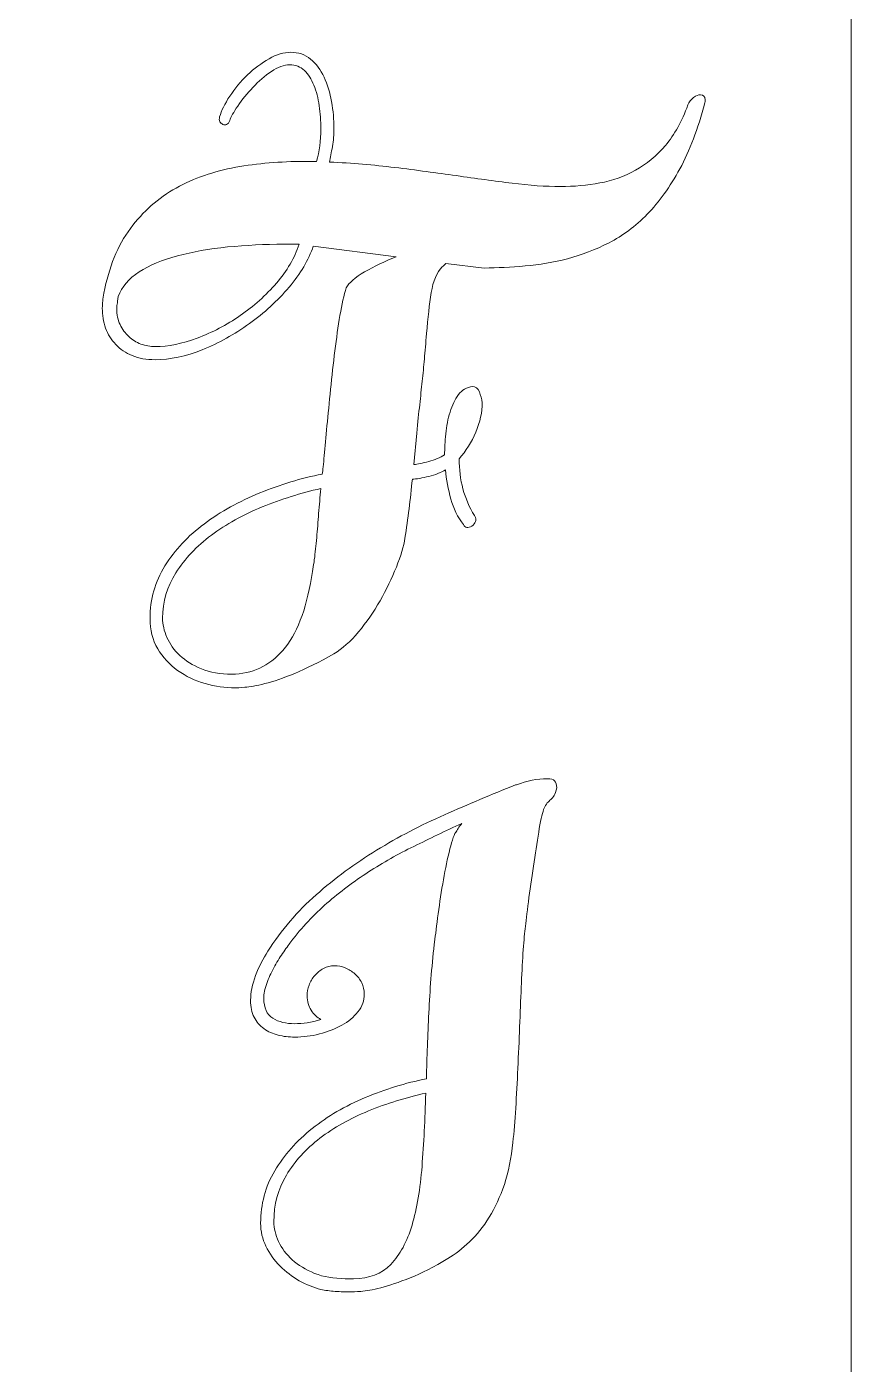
# Model space of a CAD drawing. Header units: millimetres. Extents: x -989 to 989, y -553 to 553.
# Drawn here: x 554.1 to 593.2, y 150.3 to 213.7 of the extents above; entities that cross this region are included whole.
import ezdxf

# ---------------------------------------------------------------- set-up
doc = ezdxf.new("R2010")
doc.units = ezdxf.units.MM
doc.header["$MEASUREMENT"] = 0
doc.layers.add('Camada 1', color=7, linetype='Continuous')

msp = doc.modelspace()

# ---------------------------------------------------------------- linework, layer by layer
at = {"layer": 'Camada 1', "color": 142, "lineweight": 20}
msp.add_lwpolyline([(395.4718, 33.5177), (593.2076, 33.5177), (593.2076, 414.1477), (395.4718, 414.1477), (395.4718, 33.5177)], close=True, dxfattribs=at)
at = {"layer": 'Camada 1', "color": 250, "lineweight": 9}
for points, knots in [([(574.8341, 190.1251), (574.5614, 190.4821), (574.3631, 190.8886), (574.2391, 191.3398), (574.2391, 191.3398), (574.1152, 191.796), (574.026, 192.257), (573.9764, 192.7281), (573.9764, 192.7281), (573.8772, 192.6636), (573.7632, 192.6041), (573.6244, 192.5496), (573.6244, 192.5496), (573.4905, 192.495), (573.3467, 192.4504), (573.198, 192.4107), (573.198, 192.4107), (573.0492, 192.376), (572.9005, 192.3413), (572.7617, 192.3165), (572.7617, 192.3165), (572.6179, 192.2918), (572.5038, 192.2818), (572.4146, 192.2818), (572.4146, 192.2818), (572.365, 191.8108), (572.3154, 191.3398), (572.2559, 190.8738), (572.2559, 190.8738), (572.2014, 190.4127), (572.137, 189.9516), (572.0626, 189.4905), (572.0626, 189.4905), (572.0031, 189.1087), (571.8643, 188.6476), (571.656, 188.1122), (571.656, 188.1122), (571.4428, 187.5817), (571.185, 187.0462), (570.8826, 186.5157), (570.8826, 186.5157), (570.5801, 185.9802), (570.238, 185.4894), (569.8612, 185.0382), (569.8612, 185.0382), (569.4795, 184.5821), (569.0927, 184.24), (568.6961, 184.002), (568.6961, 184.002), (568.002, 183.6053), (567.3822, 183.2979), (566.8418, 183.0748), (566.8418, 183.0748), (566.2964, 182.8517), (565.8254, 182.6881), (565.4288, 182.589), (565.4288, 182.589), (565.0321, 182.4898), (564.7148, 182.4303), (564.4818, 182.4154), (564.4818, 182.4154), (564.2438, 182.3956), (564.0901, 182.3857), (564.0158, 182.3857), (564.0158, 182.3857), (563.5447, 182.3857), (563.0737, 182.4551), (562.5928, 182.589), (562.5928, 182.589), (562.1168, 182.7278), (561.6855, 182.936), (561.2938, 183.2137), (561.2938, 183.2137), (560.9021, 183.4913), (560.5898, 183.8384), (560.3468, 184.2449), (560.3468, 184.2449), (560.1039, 184.6564), (559.9849, 185.1324), (559.9849, 185.6778), (559.9849, 185.6778), (559.9849, 186.5851), (560.2229, 187.4131), (560.6939, 188.1717), (560.6939, 188.1717), (561.1649, 188.9253), (561.7847, 189.5946), (562.5581, 190.1697), (562.5581, 190.1697), (563.3365, 190.7449), (564.2091, 191.2307), (565.1809, 191.6274), (565.1809, 191.6274), (566.1527, 192.024), (567.1443, 192.3265), (568.1458, 192.5248), (568.1458, 192.5248), (568.1706, 192.6983), (568.2053, 192.9859), (568.24, 193.3974), (568.24, 193.3974), (568.2796, 193.8039), (568.3193, 194.275), (568.3689, 194.8104), (568.3689, 194.8104), (568.4185, 195.3409), (568.478, 195.921), (568.5374, 196.5408), (568.5374, 196.5408), (568.6019, 197.1605), (568.6664, 197.7654), (568.7407, 198.3603), (568.7407, 198.3603), (568.8151, 198.9553), (568.8994, 199.5205), (568.9837, 200.0461), (568.9837, 200.0461), (569.0729, 200.5716), (569.1721, 201.0079), (569.2811, 201.355), (569.2811, 201.355), (569.4051, 201.593), (569.6976, 201.8458), (570.1538, 202.1086), (570.1538, 202.1086), (570.6149, 202.3763), (571.1107, 202.6143), (571.6412, 202.8275), (571.6412, 202.8275), (571.6412, 202.8275), (567.7194, 203.3283), (567.7194, 203.3283), (567.7194, 203.3283), (567.4963, 202.6738), (567.1145, 202.0243), (566.5691, 201.3798), (566.5691, 201.3798), (566.0237, 200.7352), (565.3941, 200.1601), (564.69, 199.6544), (564.69, 199.6544), (563.981, 199.1437), (563.2373, 198.7322), (562.4589, 198.4149), (562.4589, 198.4149), (561.6756, 198.1025), (560.9319, 197.9439), (560.2278, 197.9439), (560.2278, 197.9439), (559.8163, 197.9439), (559.4544, 198.0083), (559.142, 198.1372), (559.142, 198.1372), (558.8346, 198.2661), (558.5719, 198.4446), (558.3587, 198.6677), (558.3587, 198.6677), (558.1455, 198.8909), (557.9868, 199.1487), (557.8827, 199.4461), (557.8827, 199.4461), (557.7786, 199.7436), (557.7241, 200.056), (557.7241, 200.3931), (557.7241, 200.3931), (557.7241, 200.5022), (557.729, 200.6162), (557.7439, 200.7352), (557.7439, 200.7352), (557.7538, 200.8493), (557.7736, 200.9732), (557.7984, 201.0972), (557.7984, 201.0972), (558.0364, 202.3317), (558.4529, 203.3531), (559.0528, 204.1662), (559.0528, 204.1662), (559.6527, 204.9743), (560.3766, 205.6139), (561.2194, 206.0849), (561.2194, 206.0849), (562.0623, 206.551), (563.0043, 206.8782), (564.0455, 207.0666), (564.0455, 207.0666), (565.0817, 207.25), (566.1626, 207.3442), (567.2781, 207.3442), (567.2781, 207.3442), (567.3773, 207.3442), (567.4764, 207.3442), (567.5756, 207.3442), (567.5756, 207.3442), (567.6748, 207.3442), (567.7739, 207.3442), (567.8731, 207.3442), (567.8731, 207.3442), (568.0069, 207.8153), (568.0764, 208.3309), (568.0764, 208.8911), (568.0764, 208.8911), (568.0764, 209.263), (568.0516, 209.6299), (568.002, 209.9869), (568.002, 209.9869), (567.9524, 210.3488), (567.8681, 210.6711), (567.7491, 210.9586), (567.7491, 210.9586), (567.6351, 211.2412), (567.4814, 211.4743), (567.2979, 211.6577), (567.2979, 211.6577), (567.1095, 211.8362), (566.8815, 211.9254), (566.6088, 211.9254), (566.6088, 211.9254), (566.3361, 211.9254), (566.0436, 211.8213), (565.7362, 211.6081), (565.7362, 211.6081), (565.4238, 211.3999), (565.1313, 211.147), (564.8586, 210.8545), (564.8586, 210.8545), (564.5859, 210.5669), (564.3479, 210.2695), (564.1447, 209.972), (564.1447, 209.972), (563.9414, 209.6745), (563.8125, 209.4464), (563.7629, 209.2878), (563.7629, 209.2878), (563.7282, 209.1886), (563.6786, 209.1242), (563.6142, 209.0994), (563.6142, 209.0994), (563.5547, 209.0746), (563.4952, 209.0746), (563.4357, 209.0994), (563.4357, 209.0994), (563.3811, 209.1242), (563.3365, 209.1688), (563.2968, 209.2283), (563.2968, 209.2283), (563.2621, 209.2927), (563.2572, 209.3671), (563.282, 209.4514), (563.282, 209.4514), (563.3663, 209.7489), (563.5299, 210.0811), (563.7629, 210.438), (563.7629, 210.438), (564.0009, 210.8), (564.2785, 211.1322), (564.6008, 211.4445), (564.6008, 211.4445), (564.9231, 211.7519), (565.2652, 212.0097), (565.6221, 212.213), (565.6221, 212.213), (565.9841, 212.4163), (566.3212, 212.5204), (566.6435, 212.5204), (566.6435, 212.5204), (567.0153, 212.5204), (567.3327, 212.4113), (567.5954, 212.1932), (567.5954, 212.1932), (567.8532, 211.975), (568.0664, 211.6924), (568.2301, 211.3453), (568.2301, 211.3453), (568.3937, 210.9983), (568.5127, 210.6066), (568.587, 210.1802), (568.587, 210.1802), (568.6614, 209.7489), (568.7011, 209.3274), (568.7011, 208.9209), (568.7011, 208.9209), (568.7011, 208.6184), (568.6763, 208.3309), (568.6267, 208.0532), (568.6267, 208.0532), (568.5771, 207.7706), (568.5325, 207.5277), (568.4928, 207.3145), (568.4928, 207.3145), (569.5489, 207.2649), (570.5801, 207.1806), (571.5866, 207.0567), (571.5866, 207.0567), (572.5981, 206.9327), (573.5698, 206.8038), (574.497, 206.67), (574.497, 206.67), (575.4291, 206.5361), (576.3066, 206.4171), (577.1396, 206.313), (577.1396, 206.313), (577.9676, 206.2089), (578.7311, 206.1543), (579.4252, 206.1543), (579.4252, 206.1543), (580.0698, 206.1543), (580.6945, 206.2089), (581.2944, 206.3229), (581.2944, 206.3229), (581.8943, 206.432), (582.4595, 206.6352), (582.9851, 206.9278), (582.9851, 206.9278), (583.5106, 207.2153), (583.9866, 207.612), (584.408, 208.1078), (584.408, 208.1078), (584.8294, 208.6036), (585.1815, 209.2432), (585.469, 210.0216), (585.469, 210.0216), (585.5285, 210.1703), (585.6178, 210.2893), (585.7368, 210.3736), (585.7368, 210.3736), (585.8557, 210.4628), (585.9648, 210.5074), (586.064, 210.5074), (586.064, 210.5074), (586.2127, 210.5074), (586.2871, 210.4232), (586.2871, 210.2645), (586.2871, 210.2645), (586.2871, 210.2001), (586.2821, 210.1505), (586.2673, 210.1158), (586.2673, 210.1158), (585.945, 208.8862), (585.5533, 207.845), (585.0873, 206.9922), (585.0873, 206.9922), (584.6212, 206.1345), (584.1056, 205.4205), (583.5453, 204.8454), (583.5453, 204.8454), (582.9801, 204.2653), (582.3752, 203.8141), (581.7307, 203.4869), (581.7307, 203.4869), (581.0861, 203.1597), (580.4317, 202.9068), (579.7673, 202.7333), (579.7673, 202.7333), (579.1079, 202.5598), (578.4386, 202.4457), (577.7593, 202.3912), (577.7593, 202.3912), (577.085, 202.3317), (576.4405, 202.302), (575.8208, 202.2871), (575.8208, 202.2871), (575.8208, 202.2871), (573.9962, 202.5102), (573.9962, 202.5102), (573.9962, 202.5102), (573.9367, 202.4358), (573.8772, 202.3813), (573.8276, 202.3416), (573.8276, 202.3416), (573.5698, 202.0838), (573.3963, 201.6772), (573.307, 201.1269), (573.307, 201.1269), (573.2228, 200.5716), (573.1484, 199.9271), (573.0839, 199.1834), (573.0839, 199.1834), (573.0492, 198.7372), (573.0145, 198.3356), (572.9848, 197.9835), (572.9848, 197.9835), (572.9501, 197.6266), (572.9203, 197.2745), (572.8807, 196.9225), (572.8807, 196.9225), (572.846, 196.5656), (572.8013, 196.1987), (572.7617, 195.8119), (572.7617, 195.8119), (572.717, 195.4302), (572.6724, 194.979), (572.6228, 194.4584), (572.6228, 194.4584), (572.6228, 194.4584), (572.489, 192.971), (572.489, 192.971), (572.489, 192.971), (572.6625, 192.9958), (572.8955, 193.0454), (573.1881, 193.1197), (573.1881, 193.1197), (573.4806, 193.1941), (573.7285, 193.2982), (573.9417, 193.4321), (573.9417, 193.4321), (573.9417, 193.7296), (573.9615, 194.0618), (573.9962, 194.4287), (573.9962, 194.4287), (574.0359, 194.7955), (574.1003, 195.1376), (574.1995, 195.4599), (574.1995, 195.4599), (574.2986, 195.7822), (574.4325, 196.0598), (574.6011, 196.2879), (574.6011, 196.2879), (574.7697, 196.516), (574.9878, 196.6449), (575.2605, 196.6697), (575.2605, 196.6697), (575.4092, 196.6697), (575.5183, 196.5854), (575.5877, 196.4168), (575.5877, 196.4168), (575.6522, 196.2532), (575.7018, 196.0797), (575.7265, 195.9061), (575.7265, 195.9061), (575.7265, 195.45), (575.6224, 194.9839), (575.4192, 194.5129), (575.4192, 194.5129), (575.2159, 194.0419), (574.9531, 193.6205), (574.6308, 193.2486), (574.6308, 193.2486), (574.6308, 192.2422), (574.8688, 191.3448), (575.3547, 190.5515), (575.3547, 190.5515), (575.3795, 190.5118), (575.3993, 190.4821), (575.4092, 190.4573), (575.4092, 190.4573), (575.4241, 190.4325), (575.4291, 190.3879), (575.4291, 190.3284), (575.4291, 190.3284), (575.4043, 190.254), (575.3547, 190.1796), (575.2902, 190.1053), (575.2902, 190.1053), (575.2208, 190.0309), (575.1365, 189.9912), (575.0374, 189.9912), (575.0374, 189.9912), (574.9779, 189.9912), (574.9184, 190.016), (574.8688, 190.0656), (574.8688, 190.0656), (574.8688, 190.0656), (574.8341, 190.1251), (574.8341, 190.1251)], [0, 0, 0, 0, 0.008547, 0.008547, 0.008547, 0.008547, 0.017094, 0.017094, 0.017094, 0.017094, 0.025641, 0.025641, 0.025641, 0.025641, 0.034188, 0.034188, 0.034188, 0.034188, 0.042735, 0.042735, 0.042735, 0.042735, 0.0512821, 0.0512821, 0.0512821, 0.0512821, 0.0598291, 0.0598291, 0.0598291, 0.0598291, 0.0683761, 0.0683761, 0.0683761, 0.0683761, 0.0769231, 0.0769231, 0.0769231, 0.0769231, 0.0854701, 0.0854701, 0.0854701, 0.0854701, 0.0940171, 0.0940171, 0.0940171, 0.0940171, 0.1025641, 0.1025641, 0.1025641, 0.1025641, 0.1111111, 0.1111111, 0.1111111, 0.1111111, 0.1196581, 0.1196581, 0.1196581, 0.1196581, 0.1282051, 0.1282051, 0.1282051, 0.1282051, 0.1367521, 0.1367521, 0.1367521, 0.1367521, 0.1452991, 0.1452991, 0.1452991, 0.1452991, 0.1538462, 0.1538462, 0.1538462, 0.1538462, 0.1623932, 0.1623932, 0.1623932, 0.1623932, 0.1709402, 0.1709402, 0.1709402, 0.1709402, 0.1794872, 0.1794872, 0.1794872, 0.1794872, 0.1880342, 0.1880342, 0.1880342, 0.1880342, 0.1965812, 0.1965812, 0.1965812, 0.1965812, 0.2051282, 0.2051282, 0.2051282, 0.2051282, 0.2136752, 0.2136752, 0.2136752, 0.2136752, 0.2222222, 0.2222222, 0.2222222, 0.2222222, 0.2307692, 0.2307692, 0.2307692, 0.2307692, 0.2393162, 0.2393162, 0.2393162, 0.2393162, 0.2478632, 0.2478632, 0.2478632, 0.2478632, 0.2564103, 0.2564103, 0.2564103, 0.2564103, 0.2649573, 0.2649573, 0.2649573, 0.2649573, 0.2735043, 0.2735043, 0.2735043, 0.2735043, 0.2820513, 0.2820513, 0.2820513, 0.2820513, 0.2905983, 0.2905983, 0.2905983, 0.2905983, 0.2991453, 0.2991453, 0.2991453, 0.2991453, 0.3076923, 0.3076923, 0.3076923, 0.3076923, 0.3162393, 0.3162393, 0.3162393, 0.3162393, 0.3247863, 0.3247863, 0.3247863, 0.3247863, 0.3333333, 0.3333333, 0.3333333, 0.3333333, 0.3418803, 0.3418803, 0.3418803, 0.3418803, 0.3504274, 0.3504274, 0.3504274, 0.3504274, 0.3589744, 0.3589744, 0.3589744, 0.3589744, 0.3675214, 0.3675214, 0.3675214, 0.3675214, 0.3760684, 0.3760684, 0.3760684, 0.3760684, 0.3846154, 0.3846154, 0.3846154, 0.3846154, 0.3931624, 0.3931624, 0.3931624, 0.3931624, 0.4017094, 0.4017094, 0.4017094, 0.4017094, 0.4102564, 0.4102564, 0.4102564, 0.4102564, 0.4188034, 0.4188034, 0.4188034, 0.4188034, 0.4273504, 0.4273504, 0.4273504, 0.4273504, 0.4358974, 0.4358974, 0.4358974, 0.4358974, 0.4444444, 0.4444444, 0.4444444, 0.4444444, 0.4529915, 0.4529915, 0.4529915, 0.4529915, 0.4615385, 0.4615385, 0.4615385, 0.4615385, 0.4700855, 0.4700855, 0.4700855, 0.4700855, 0.4786325, 0.4786325, 0.4786325, 0.4786325, 0.4871795, 0.4871795, 0.4871795, 0.4871795, 0.4957265, 0.4957265, 0.4957265, 0.4957265, 0.5042735, 0.5042735, 0.5042735, 0.5042735, 0.5128205, 0.5128205, 0.5128205, 0.5128205, 0.5213675, 0.5213675, 0.5213675, 0.5213675, 0.5299145, 0.5299145, 0.5299145, 0.5299145, 0.5384615, 0.5384615, 0.5384615, 0.5384615, 0.5470085, 0.5470085, 0.5470085, 0.5470085, 0.5555556, 0.5555556, 0.5555556, 0.5555556, 0.5641026, 0.5641026, 0.5641026, 0.5641026, 0.5726496, 0.5726496, 0.5726496, 0.5726496, 0.5811966, 0.5811966, 0.5811966, 0.5811966, 0.5897436, 0.5897436, 0.5897436, 0.5897436, 0.5982906, 0.5982906, 0.5982906, 0.5982906, 0.6068376, 0.6068376, 0.6068376, 0.6068376, 0.6153846, 0.6153846, 0.6153846, 0.6153846, 0.6239316, 0.6239316, 0.6239316, 0.6239316, 0.6324786, 0.6324786, 0.6324786, 0.6324786, 0.6410256, 0.6410256, 0.6410256, 0.6410256, 0.6495726, 0.6495726, 0.6495726, 0.6495726, 0.6581197, 0.6581197, 0.6581197, 0.6581197, 0.6666667, 0.6666667, 0.6666667, 0.6666667, 0.6752137, 0.6752137, 0.6752137, 0.6752137, 0.6837607, 0.6837607, 0.6837607, 0.6837607, 0.6923077, 0.6923077, 0.6923077, 0.6923077, 0.7008547, 0.7008547, 0.7008547, 0.7008547, 0.7094017, 0.7094017, 0.7094017, 0.7094017, 0.7179487, 0.7179487, 0.7179487, 0.7179487, 0.7264957, 0.7264957, 0.7264957, 0.7264957, 0.7350427, 0.7350427, 0.7350427, 0.7350427, 0.7435897, 0.7435897, 0.7435897, 0.7435897, 0.7521368, 0.7521368, 0.7521368, 0.7521368, 0.7606838, 0.7606838, 0.7606838, 0.7606838, 0.7692308, 0.7692308, 0.7692308, 0.7692308, 0.7777778, 0.7777778, 0.7777778, 0.7777778, 0.7863248, 0.7863248, 0.7863248, 0.7863248, 0.7948718, 0.7948718, 0.7948718, 0.7948718, 0.8034188, 0.8034188, 0.8034188, 0.8034188, 0.8119658, 0.8119658, 0.8119658, 0.8119658, 0.8205128, 0.8205128, 0.8205128, 0.8205128, 0.8290598, 0.8290598, 0.8290598, 0.8290598, 0.8376068, 0.8376068, 0.8376068, 0.8376068, 0.8461538, 0.8461538, 0.8461538, 0.8461538, 0.8547009, 0.8547009, 0.8547009, 0.8547009, 0.8632479, 0.8632479, 0.8632479, 0.8632479, 0.8717949, 0.8717949, 0.8717949, 0.8717949, 0.8803419, 0.8803419, 0.8803419, 0.8803419, 0.8888889, 0.8888889, 0.8888889, 0.8888889, 0.8974359, 0.8974359, 0.8974359, 0.8974359, 0.9059829, 0.9059829, 0.9059829, 0.9059829, 0.9145299, 0.9145299, 0.9145299, 0.9145299, 0.9230769, 0.9230769, 0.9230769, 0.9230769, 0.9316239, 0.9316239, 0.9316239, 0.9316239, 0.9401709, 0.9401709, 0.9401709, 0.9401709, 0.9487179, 0.9487179, 0.9487179, 0.9487179, 0.957265, 0.957265, 0.957265, 0.957265, 0.965812, 0.965812, 0.965812, 0.965812, 0.974359, 0.974359, 0.974359, 0.974359, 0.982906, 0.982906, 0.982906, 0.982906, 1, 1, 1, 1]), ([(558.4826, 200.9484), (558.4578, 200.7749), (558.438, 200.6509), (558.4281, 200.5766), (558.4281, 200.5766), (558.4132, 200.5022), (558.4083, 200.4328), (558.4083, 200.3683), (558.4083, 200.3683), (558.4083, 200.0857), (558.4628, 199.8329), (558.5669, 199.6098), (558.5669, 199.6098), (558.671, 199.3867), (558.8099, 199.1982), (558.9784, 199.0446), (558.9784, 199.0446), (559.142, 198.8859), (559.3354, 198.7719), (559.5536, 198.6876), (559.5536, 198.6876), (559.7717, 198.6082), (559.9948, 198.5686), (560.2328, 198.5686), (560.2328, 198.5686), (560.8426, 198.5686), (561.502, 198.7024), (562.216, 198.9702), (562.216, 198.9702), (562.93, 199.233), (563.6092, 199.5899), (564.2537, 200.0362), (564.2537, 200.0362), (564.8983, 200.4824), (565.4734, 200.998), (565.9742, 201.5781), (565.9742, 201.5781), (566.4799, 202.1582), (566.8369, 202.773), (567.0451, 203.4175), (567.0451, 203.4175), (567.0451, 203.4175), (566.3361, 203.4175), (566.3361, 203.4175), (566.3361, 203.4175), (565.4189, 203.4175), (564.5264, 203.3729), (563.6588, 203.2886), (563.6588, 203.2886), (562.7911, 203.1994), (561.9978, 203.0605), (561.2839, 202.8672), (561.2839, 202.8672), (560.5699, 202.6788), (559.9651, 202.4259), (559.4693, 202.1086), (559.4693, 202.1086), (558.9735, 201.7913), (558.6462, 201.4046), (558.4826, 200.9484)], [0, 0, 0, 0, 0.0625, 0.0625, 0.0625, 0.0625, 0.125, 0.125, 0.125, 0.125, 0.1875, 0.1875, 0.1875, 0.1875, 0.25, 0.25, 0.25, 0.25, 0.3125, 0.3125, 0.3125, 0.3125, 0.375, 0.375, 0.375, 0.375, 0.4375, 0.4375, 0.4375, 0.4375, 0.5, 0.5, 0.5, 0.5, 0.5625, 0.5625, 0.5625, 0.5625, 0.625, 0.625, 0.625, 0.625, 0.6875, 0.6875, 0.6875, 0.6875, 0.75, 0.75, 0.75, 0.75, 0.8125, 0.8125, 0.8125, 0.8125, 0.875, 0.875, 0.875, 0.875, 1, 1, 1, 1]), ([(567.6301, 187.6164), (567.6797, 187.8643), (567.7293, 188.1469), (567.769, 188.4691), (567.769, 188.4691), (567.8136, 188.7914), (567.8483, 189.1385), (567.883, 189.5103), (567.883, 189.5103), (567.9127, 189.8822), (567.9425, 190.2639), (567.9722, 190.6556), (567.9722, 190.6556), (568.0069, 191.0423), (568.0416, 191.439), (568.0764, 191.8356), (568.0764, 191.8356), (567.1244, 191.6224), (566.1973, 191.3349), (565.2949, 190.963), (565.2949, 190.963), (564.3926, 190.5912), (563.5894, 190.1449), (562.8903, 189.6244), (562.8903, 189.6244), (562.1912, 189.1038), (561.631, 188.5088), (561.2095, 187.8444), (561.2095, 187.8444), (560.7881, 187.185), (560.5799, 186.4661), (560.5799, 185.6976), (560.5799, 185.6976), (560.5799, 185.4001), (560.6493, 185.0927), (560.7831, 184.7804), (560.7831, 184.7804), (560.922, 184.4631), (561.1252, 184.1755), (561.3979, 183.9227), (561.3979, 183.9227), (561.6706, 183.6698), (562.0078, 183.4566), (562.4193, 183.293), (562.4193, 183.293), (562.8258, 183.1244), (563.3068, 183.0401), (563.8621, 183.0401), (563.8621, 183.0401), (564.8189, 183.0401), (565.6221, 183.4169), (566.2766, 184.1656), (566.2766, 184.1656), (566.9311, 184.9143), (567.3822, 186.0645), (567.6301, 187.6164)], [0, 0, 0, 0, 0.0666667, 0.0666667, 0.0666667, 0.0666667, 0.1333333, 0.1333333, 0.1333333, 0.1333333, 0.2, 0.2, 0.2, 0.2, 0.2666667, 0.2666667, 0.2666667, 0.2666667, 0.3333333, 0.3333333, 0.3333333, 0.3333333, 0.4, 0.4, 0.4, 0.4, 0.4666667, 0.4666667, 0.4666667, 0.4666667, 0.5333333, 0.5333333, 0.5333333, 0.5333333, 0.6, 0.6, 0.6, 0.6, 0.6666667, 0.6666667, 0.6666667, 0.6666667, 0.7333333, 0.7333333, 0.7333333, 0.7333333, 0.8, 0.8, 0.8, 0.8, 0.8666667, 0.8666667, 0.8666667, 0.8666667, 1, 1, 1, 1]), ([(578.632, 176.6139), (578.5576, 176.4007), (578.4783, 176.0437), (578.3989, 175.543), (578.3989, 175.543), (578.3196, 175.0422), (578.2353, 174.5018), (578.1461, 173.9267), (578.1461, 173.9267), (578.0618, 173.3516), (577.9825, 172.7913), (577.913, 172.2459), (577.913, 172.2459), (577.8486, 171.7005), (577.794, 171.2692), (577.7593, 170.9618), (577.7593, 170.9618), (577.7197, 170.6643), (577.685, 170.2726), (577.6552, 169.7917), (577.6552, 169.7917), (577.6255, 169.3058), (577.5957, 168.7704), (577.5709, 168.1804), (577.5709, 168.1804), (577.5461, 167.5953), (577.5214, 166.9706), (577.4966, 166.3161), (577.4966, 166.3161), (577.4718, 165.6567), (577.442, 165.0023), (577.4123, 164.3528), (577.4123, 164.3528), (577.3825, 163.7033), (577.3478, 163.0736), (577.3131, 162.4638), (577.3131, 162.4638), (577.2735, 161.8589), (577.2288, 161.3135), (577.1793, 160.8326), (577.1793, 160.8326), (577.1049, 160.0988), (576.971, 159.4394), (576.7727, 158.8494), (576.7727, 158.8494), (576.5744, 158.2644), (576.3364, 157.7438), (576.0538, 157.2876), (576.0538, 157.2876), (575.7761, 156.8365), (575.4687, 156.4497), (575.1266, 156.1275), (575.1266, 156.1275), (574.7845, 155.8052), (574.4424, 155.5375), (574.0954, 155.3292), (574.0954, 155.3292), (573.436, 154.9326), (572.841, 154.6301), (572.3105, 154.417), (572.3105, 154.417), (571.775, 154.2087), (571.3139, 154.0501), (570.9223, 153.9509), (570.9223, 153.9509), (570.5355, 153.8517), (570.2182, 153.7922), (569.9753, 153.7774), (569.9753, 153.7774), (569.7323, 153.7575), (569.5786, 153.7476), (569.5043, 153.7476), (569.5043, 153.7476), (569.2564, 153.7476), (569.0085, 153.7575), (568.7606, 153.7724), (568.7606, 153.7724), (568.5127, 153.7922), (568.2796, 153.822), (568.0714, 153.8666), (568.0714, 153.8666), (567.7343, 153.9559), (567.3971, 154.0947), (567.055, 154.2831), (567.055, 154.2831), (566.7179, 154.4764), (566.4105, 154.7095), (566.1378, 154.9822), (566.1378, 154.9822), (565.8651, 155.2549), (565.642, 155.5672), (565.4784, 155.9143), (565.4784, 155.9143), (565.3098, 156.2613), (565.2255, 156.6233), (565.2255, 157.01), (565.2255, 157.01), (565.2255, 157.9173), (565.4486, 158.7403), (565.8948, 159.4939), (565.8948, 159.4939), (566.3411, 160.2426), (566.9311, 160.9119), (567.6649, 161.492), (567.6649, 161.492), (568.3937, 162.0771), (569.2316, 162.5629), (570.1736, 162.9596), (570.1736, 162.9596), (571.1206, 163.3562), (572.0874, 163.6537), (573.079, 163.857), (573.079, 163.857), (573.1038, 164.8734), (573.1434, 165.9146), (573.193, 166.9805), (573.193, 166.9805), (573.2426, 168.0465), (573.3269, 169.1224), (573.4508, 170.2131), (573.4508, 170.2131), (573.4905, 170.5255), (573.5401, 170.9469), (573.6095, 171.4824), (573.6095, 171.4824), (573.6789, 172.0129), (573.7582, 172.5484), (573.8524, 173.0888), (573.8524, 173.0888), (573.9417, 173.6292), (574.0408, 174.125), (574.1499, 174.5861), (574.1499, 174.5861), (574.254, 175.0422), (574.3631, 175.3695), (574.4722, 175.5529), (574.4722, 175.5529), (574.4722, 175.5529), (574.4722, 175.5182), (574.4722, 175.5182), (574.4722, 175.5182), (574.5218, 175.6421), (574.616, 175.7909), (574.7548, 175.9644), (574.7548, 175.9644), (573.9863, 175.6025), (573.2277, 175.2405), (572.484, 174.8737), (572.484, 174.8737), (571.7403, 174.5117), (571.0214, 174.1052), (570.3323, 173.6589), (570.3323, 173.6589), (569.6431, 173.2127), (568.9886, 172.7169), (568.3689, 172.1815), (568.3689, 172.1815), (567.7491, 171.641), (567.179, 171.0312), (566.6584, 170.347), (566.6584, 170.347), (566.5443, 170.1983), (566.4154, 170.0148), (566.2667, 169.8016), (566.2667, 169.8016), (566.118, 169.5835), (565.9791, 169.3554), (565.8502, 169.1125), (565.8502, 169.1125), (565.7164, 168.8695), (565.6073, 168.6216), (565.5131, 168.3688), (565.5131, 168.3688), (565.4189, 168.1159), (565.3743, 167.8829), (565.3743, 167.6697), (565.3743, 167.6697), (565.3743, 167.2135), (565.518, 166.8962), (565.8006, 166.7227), (565.8006, 166.7227), (566.0882, 166.5492), (566.4303, 166.4649), (566.827, 166.4649), (566.827, 166.4649), (567.2236, 166.4649), (567.6401, 166.5293), (568.0764, 166.6682), (568.0764, 166.6682), (567.9028, 166.7673), (567.7491, 166.9111), (567.6202, 167.1045), (567.6202, 167.1045), (567.4913, 167.2978), (567.4269, 167.5209), (567.4269, 167.7837), (567.4269, 167.7837), (567.4269, 167.9572), (567.4566, 168.1258), (567.5211, 168.2944), (567.5211, 168.2944), (567.5806, 168.463), (567.6698, 168.6117), (567.7888, 168.7505), (567.7888, 168.7505), (567.9078, 168.8844), (568.0466, 168.9984), (568.2053, 169.0827), (568.2053, 169.0827), (568.3639, 169.172), (568.5375, 169.2166), (568.7259, 169.2166), (568.7259, 169.2166), (568.8994, 169.2166), (569.068, 169.1819), (569.2365, 169.1125), (569.2365, 169.1125), (569.4002, 169.043), (569.5539, 168.9488), (569.6877, 168.8348), (569.6877, 168.8348), (569.8265, 168.7158), (569.9307, 168.572), (570.0149, 168.4035), (570.0149, 168.4035), (570.0943, 168.2399), (570.1339, 168.0614), (570.1339, 167.8779), (570.1339, 167.8779), (570.1339, 167.5656), (570.0348, 167.283), (569.8365, 167.0301), (569.8365, 167.0301), (569.6381, 166.7772), (569.3803, 166.564), (569.068, 166.3905), (569.068, 166.3905), (568.7507, 166.217), (568.3986, 166.0782), (568.007, 165.979), (568.007, 165.979), (567.6202, 165.8798), (567.2335, 165.8303), (566.8468, 165.8303), (566.8468, 165.8303), (566.5642, 165.8303), (566.2964, 165.86), (566.0485, 165.9245), (566.0485, 165.9245), (565.8006, 165.984), (565.5775, 166.0881), (565.3792, 166.2319), (565.3792, 166.2319), (565.1809, 166.3756), (565.0272, 166.5541), (564.9181, 166.7723), (564.9181, 166.7723), (564.8041, 166.9855), (564.7496, 167.2582), (564.7496, 167.5804), (564.7496, 167.5804), (564.7496, 167.9374), (564.8289, 168.3291), (564.9875, 168.7505), (564.9875, 168.7505), (565.1462, 169.172), (565.3396, 169.5537), (565.5627, 169.9008), (565.5627, 169.9008), (566.2072, 170.9073), (566.9707, 171.7997), (567.8582, 172.5781), (567.8582, 172.5781), (568.7407, 173.3615), (569.6976, 174.0655), (570.719, 174.6902), (570.719, 174.6902), (571.7403, 175.3149), (572.8162, 175.8752), (573.9367, 176.371), (573.9367, 176.371), (575.0572, 176.8668), (576.1777, 177.3378), (577.2933, 177.784), (577.2933, 177.784), (577.2933, 177.784), (577.3478, 177.784), (577.3478, 177.784), (577.3478, 177.784), (577.8436, 177.9823), (578.3345, 178.0815), (578.8154, 178.0815), (578.8154, 178.0815), (578.979, 178.0815), (579.0881, 178.0468), (579.1525, 177.9724), (579.1525, 177.9724), (579.212, 177.898), (579.2517, 177.789), (579.2616, 177.6551), (579.2616, 177.6551), (579.2269, 177.4816), (579.1823, 177.3576), (579.1327, 177.2832), (579.1327, 177.2832), (579.0831, 177.2089), (579.0286, 177.1444), (578.9741, 177.0948), (578.9741, 177.0948), (578.9195, 177.0453), (578.865, 176.9907), (578.8055, 176.9312), (578.8055, 176.9312), (578.7509, 176.8668), (578.6914, 176.7627), (578.632, 176.6139)], [0, 0, 0, 0, 0.0125, 0.0125, 0.0125, 0.0125, 0.025, 0.025, 0.025, 0.025, 0.0375, 0.0375, 0.0375, 0.0375, 0.05, 0.05, 0.05, 0.05, 0.0625, 0.0625, 0.0625, 0.0625, 0.075, 0.075, 0.075, 0.075, 0.0875, 0.0875, 0.0875, 0.0875, 0.1, 0.1, 0.1, 0.1, 0.1125, 0.1125, 0.1125, 0.1125, 0.125, 0.125, 0.125, 0.125, 0.1375, 0.1375, 0.1375, 0.1375, 0.15, 0.15, 0.15, 0.15, 0.1625, 0.1625, 0.1625, 0.1625, 0.175, 0.175, 0.175, 0.175, 0.1875, 0.1875, 0.1875, 0.1875, 0.2, 0.2, 0.2, 0.2, 0.2125, 0.2125, 0.2125, 0.2125, 0.225, 0.225, 0.225, 0.225, 0.2375, 0.2375, 0.2375, 0.2375, 0.25, 0.25, 0.25, 0.25, 0.2625, 0.2625, 0.2625, 0.2625, 0.275, 0.275, 0.275, 0.275, 0.2875, 0.2875, 0.2875, 0.2875, 0.3, 0.3, 0.3, 0.3, 0.3125, 0.3125, 0.3125, 0.3125, 0.325, 0.325, 0.325, 0.325, 0.3375, 0.3375, 0.3375, 0.3375, 0.35, 0.35, 0.35, 0.35, 0.3625, 0.3625, 0.3625, 0.3625, 0.375, 0.375, 0.375, 0.375, 0.3875, 0.3875, 0.3875, 0.3875, 0.4, 0.4, 0.4, 0.4, 0.4125, 0.4125, 0.4125, 0.4125, 0.425, 0.425, 0.425, 0.425, 0.4375, 0.4375, 0.4375, 0.4375, 0.45, 0.45, 0.45, 0.45, 0.4625, 0.4625, 0.4625, 0.4625, 0.475, 0.475, 0.475, 0.475, 0.4875, 0.4875, 0.4875, 0.4875, 0.5, 0.5, 0.5, 0.5, 0.5125, 0.5125, 0.5125, 0.5125, 0.525, 0.525, 0.525, 0.525, 0.5375, 0.5375, 0.5375, 0.5375, 0.55, 0.55, 0.55, 0.55, 0.5625, 0.5625, 0.5625, 0.5625, 0.575, 0.575, 0.575, 0.575, 0.5875, 0.5875, 0.5875, 0.5875, 0.6, 0.6, 0.6, 0.6, 0.6125, 0.6125, 0.6125, 0.6125, 0.625, 0.625, 0.625, 0.625, 0.6375, 0.6375, 0.6375, 0.6375, 0.65, 0.65, 0.65, 0.65, 0.6625, 0.6625, 0.6625, 0.6625, 0.675, 0.675, 0.675, 0.675, 0.6875, 0.6875, 0.6875, 0.6875, 0.7, 0.7, 0.7, 0.7, 0.7125, 0.7125, 0.7125, 0.7125, 0.725, 0.725, 0.725, 0.725, 0.7375, 0.7375, 0.7375, 0.7375, 0.75, 0.75, 0.75, 0.75, 0.7625, 0.7625, 0.7625, 0.7625, 0.775, 0.775, 0.775, 0.775, 0.7875, 0.7875, 0.7875, 0.7875, 0.8, 0.8, 0.8, 0.8, 0.8125, 0.8125, 0.8125, 0.8125, 0.825, 0.825, 0.825, 0.825, 0.8375, 0.8375, 0.8375, 0.8375, 0.85, 0.85, 0.85, 0.85, 0.8625, 0.8625, 0.8625, 0.8625, 0.875, 0.875, 0.875, 0.875, 0.8875, 0.8875, 0.8875, 0.8875, 0.9, 0.9, 0.9, 0.9, 0.9125, 0.9125, 0.9125, 0.9125, 0.925, 0.925, 0.925, 0.925, 0.9375, 0.9375, 0.9375, 0.9375, 0.95, 0.95, 0.95, 0.95, 0.9625, 0.9625, 0.9625, 0.9625, 0.975, 0.975, 0.975, 0.975, 1, 1, 1, 1]), ([(569.6282, 154.3773), (570.3719, 154.3822), (570.9619, 154.6054), (571.3933, 155.0565), (571.3933, 155.0565), (571.8296, 155.5127), (572.1618, 156.1324), (572.3997, 156.9158), (572.3997, 156.9158), (572.6328, 157.7041), (572.7914, 158.6362), (572.8708, 159.7071), (572.8708, 159.7071), (572.955, 160.7781), (573.0145, 161.9333), (573.0492, 163.1728), (573.0492, 163.1728), (572.1072, 162.9645), (571.1999, 162.6819), (570.3323, 162.3299), (570.3323, 162.3299), (569.4646, 161.9729), (568.7011, 161.5466), (568.0367, 161.0359), (568.0367, 161.0359), (567.3723, 160.5302), (566.8418, 159.9402), (566.4452, 159.2807), (566.4452, 159.2807), (566.0485, 158.6164), (565.8502, 157.8826), (565.8502, 157.0744), (565.8502, 157.0744), (565.8502, 156.767), (565.9246, 156.4547), (566.0733, 156.1374), (566.0733, 156.1374), (566.2221, 155.8201), (566.4402, 155.5325), (566.7228, 155.2747), (566.7228, 155.2747), (567.0104, 155.0119), (567.3624, 154.7987), (567.7838, 154.6301), (567.7838, 154.6301), (568.2053, 154.4616), (568.6912, 154.3822), (569.2365, 154.3773), (569.2365, 154.3773), (569.2365, 154.3773), (569.6282, 154.3773), (569.6282, 154.3773)], [0, 0, 0, 0, 0.0714286, 0.0714286, 0.0714286, 0.0714286, 0.1428571, 0.1428571, 0.1428571, 0.1428571, 0.2142857, 0.2142857, 0.2142857, 0.2142857, 0.2857143, 0.2857143, 0.2857143, 0.2857143, 0.3571429, 0.3571429, 0.3571429, 0.3571429, 0.4285714, 0.4285714, 0.4285714, 0.4285714, 0.5, 0.5, 0.5, 0.5, 0.5714286, 0.5714286, 0.5714286, 0.5714286, 0.6428571, 0.6428571, 0.6428571, 0.6428571, 0.7142857, 0.7142857, 0.7142857, 0.7142857, 0.7857143, 0.7857143, 0.7857143, 0.7857143, 0.8571429, 0.8571429, 0.8571429, 0.8571429, 1, 1, 1, 1])]:
    msp.add_open_spline(points, degree=3, knots=knots, dxfattribs=at)

doc.saveas('drawing.dxf')
